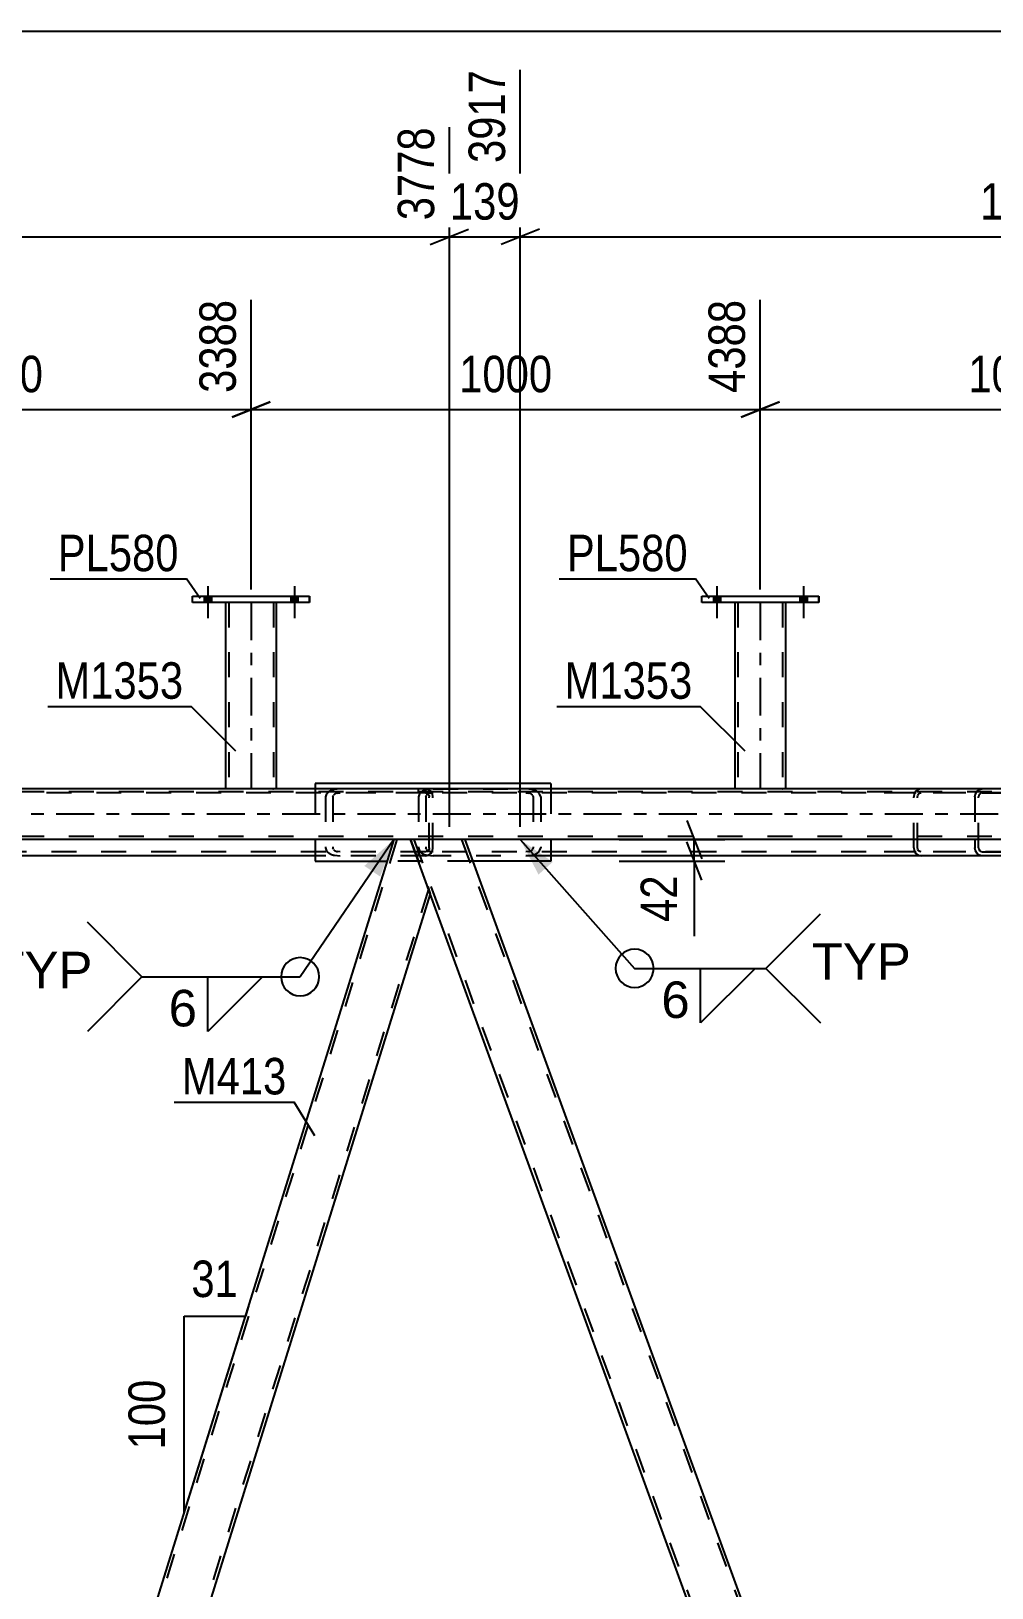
# Model space of a CAD drawing. Header units: millimetres. Extents: x -815 to 374, y -743 to 98.
# Drawn here: x -655.6 to -580.2, y -611.4 to -489.1 of the extents above; entities that cross this region are included whole.
import ezdxf

# ---------------------------------------------------------------- set-up
doc = ezdxf.new("R2010")
doc.units = ezdxf.units.MM
doc.linetypes.add('DXK_LINE_DOT2', pattern=[3.9198, 1.9599, -1.9599])
doc.linetypes.add('DXK_LINE_DOT3', pattern=[5.9187, 2.979, -0.9799, 0.9799, -0.9799])
doc.styles.add('Arial', font='ARIAL.TTF', dxfattribs={"height": 0.2})
doc.styles.add('Arial Narrow', font='ARIALN.TTF', dxfattribs={"height": 0.2})

# ---------------------------------------------------------------- blocks, each defined once
blk = doc.blocks.new('Part-232933173-8772 - 8685')
at = {"color": 2, "linetype": 'Continuous'}
for p, q in [((-621.57, -552.58), (-625.83, -552.58)), ((-621.57, -552.58), (-578.72, -670.33)), ((-581.79, -673.58), (-624.28, -556.83))]:
    blk.add_line(p, q, dxfattribs=at)
at = {"color": 7, "linetype": 'DXK_LINE_DOT2'}
for p, q in [((-625.83, -552.58), (-624.28, -556.83)), ((-625.57, -552.58), (-581.53, -673.58)), ((-621.83, -552.58), (-577.79, -673.58)), ((-577.53, -673.58), (-578.72, -670.33)), ((-581.79, -673.58), (-577.53, -673.58))]:
    blk.add_line(p, q, dxfattribs=at)
blk = doc.blocks.new('Part-232933173-8711 - 8685')
at = {"color": 7, "linetype": 'DXK_LINE_DOT2'}
for p, q in [((-625.13, -548.98), (-625.22, -549.22)), ((-624.64, -549.22), (-624.59, -549.1)), ((-624.06, -548.58), (-624.5, -548.63)), ((-624.28, -548.93), (-624.06, -548.9)), ((-624.06, -548.58), (-616.78, -548.58)), ((-574.36, -548.58), (-624.06, -548.58)), ((-574.36, -548.9), (-624.06, -548.9)), ((-616.33, -548.63), (-616.78, -548.58)), ((-616.78, -548.9), (-616.55, -548.93)), ((-616.24, -549.1), (-616.19, -549.22)), ((-615.61, -549.22), (-615.7, -548.98)), ((-625.22, -549.22), (-625.22, -553.22)), ((-624.64, -549.22), (-624.64, -553.22)), ((-616.19, -549.22), (-616.19, -553.22)), ((-615.61, -549.22), (-615.61, -553.22)), ((-625.22, -553.22), (-625.13, -553.47)), ((-624.59, -553.34), (-624.64, -553.22)), ((-624.5, -553.81), (-624.06, -553.86)), ((-624.06, -553.54), (-624.28, -553.52)), ((-574.36, -553.54), (-624.06, -553.54)), ((-614.81, -553.86), (-624.06, -553.86)), ((-614.81, -553.86), (-621.42, -553.86)), ((-616.55, -553.52), (-616.78, -553.54)), ((-616.78, -553.86), (-616.33, -553.81)), ((-616.19, -553.22), (-616.24, -553.34)), ((-615.7, -553.47), (-615.61, -553.22)), ((-574.36, -553.86), (-580.92, -553.86))]:
    blk.add_line(p, q, dxfattribs=at)
at = {"color": 2, "linetype": 'Continuous'}
blk.add_line((-580.92, -553.86), (-614.81, -553.86), dxfattribs=at)
at = {"color": 7, "linetype": 'DXK_LINE_DOT2'}
for centre, radius, start, end in [((-624.32, -549.71), 1.09, 99.5182, 138.0638), ((-624.19, -549.46), 0.545, 99.5182, 138.0638), ((-616.64, -549.46), 0.545, 41.9363, 80.4819), ((-616.51, -549.71), 1.09, 41.9363, 80.4819), ((-624.32, -552.74), 1.09, 221.9363, 260.4819), ((-624.19, -552.98), 0.545, 221.9363, 260.4819), ((-616.64, -552.98), 0.545, 279.5182, 318.0638), ((-616.51, -552.74), 1.09, 279.5182, 318.0638)]:
    blk.add_arc(centre, radius, start, end, dxfattribs=at)
blk = doc.blocks.new('Part-232933173-8712 - 8685')
at = {"color": 7, "linetype": 'DXK_LINE_DOT2'}
for p, q in [((-581.5, -549.22), (-581.45, -548.98)), ((-581.45, -548.98), (-581.33, -548.77)), ((-581.33, -548.77), (-581.14, -548.63)), ((-581.19, -549.1), (-581.21, -549.22)), ((-581.12, -549), (-581.19, -549.1)), ((-581.14, -548.63), (-580.92, -548.58)), ((-581.03, -548.93), (-581.12, -549)), ((-580.92, -548.9), (-581.03, -548.93)), ((-539.51, -548.58), (-580.92, -548.58)), ((-580.92, -548.9), (-577.28, -548.9)), ((-539.91, -548.9), (-580.92, -548.9)), ((-577.28, -548.58), (-577.05, -548.63)), ((-577.17, -548.93), (-577.28, -548.9)), ((-577.07, -549), (-577.17, -548.93)), ((-577.01, -549.1), (-577.07, -549)), ((-577.05, -548.63), (-576.87, -548.77)), ((-576.99, -549.22), (-577.01, -549.1)), ((-576.87, -548.77), (-576.74, -548.98)), ((-576.74, -548.98), (-576.69, -549.22)), ((-547.3, -548.98), (-547.38, -549.22)), ((-546.8, -549.22), (-546.76, -549.1)), ((-546.22, -548.58), (-546.67, -548.63)), ((-546.44, -548.93), (-546.22, -548.9)), ((-539.51, -548.9), (-546.22, -548.9)), ((-540.09, -548.9), (-540.09, -548.58)), ((-539.29, -548.63), (-539.51, -548.58)), ((-539.51, -548.9), (-539.4, -548.93)), ((-539.4, -548.93), (-539.31, -549)), ((-539.31, -549), (-539.24, -549.1)), ((-539.1, -548.77), (-539.29, -548.63)), ((-539.24, -549.1), (-539.22, -549.22)), ((-538.98, -548.98), (-539.1, -548.77)), ((-538.93, -549.22), (-538.98, -548.98)), ((-581.5, -549.22), (-581.5, -552.58)), ((-581.21, -553.22), (-581.21, -549.22)), ((-576.99, -549.22), (-576.99, -553.22)), ((-576.69, -553.22), (-576.69, -549.22)), ((-547.38, -549.22), (-547.38, -553.22)), ((-546.8, -549.22), (-546.8, -553.22)), ((-539.22, -553.22), (-539.22, -549.22)), ((-538.93, -553.22), (-538.93, -549.22)), ((-581.21, -553.22), (-581.19, -553.34)), ((-581.19, -553.34), (-581.12, -553.45)), ((-581.12, -553.45), (-581.03, -553.52)), ((-581.03, -553.52), (-580.92, -553.54)), ((-580.92, -553.54), (-577.28, -553.54)), ((-539.51, -553.54), (-580.92, -553.54)), ((-577.28, -553.54), (-577.17, -553.52)), ((-577.05, -553.81), (-577.28, -553.86)), ((-577.17, -553.52), (-577.07, -553.45)), ((-577.07, -553.45), (-577.01, -553.34)), ((-576.87, -553.67), (-577.05, -553.81)), ((-577.01, -553.34), (-576.99, -553.22)), ((-576.74, -553.47), (-576.87, -553.67)), ((-576.69, -553.22), (-576.74, -553.47)), ((-539.51, -553.86), (-548.18, -553.86)), ((-547.38, -553.22), (-547.3, -553.47)), ((-546.76, -553.34), (-546.8, -553.22)), ((-546.67, -553.81), (-546.22, -553.86)), ((-546.22, -553.54), (-546.44, -553.52)), ((-540.09, -553.86), (-540.09, -553.54)), ((-539.4, -553.52), (-539.51, -553.54)), ((-539.51, -553.86), (-539.29, -553.81)), ((-539.31, -553.45), (-539.4, -553.52)), ((-539.24, -553.34), (-539.31, -553.45)), ((-539.29, -553.81), (-539.1, -553.67)), ((-539.22, -553.22), (-539.24, -553.34)), ((-539.1, -553.67), (-538.98, -553.47)), ((-538.98, -553.47), (-538.93, -553.22))]:
    blk.add_line(p, q, dxfattribs=at)
at = {"color": 2, "linetype": 'Continuous'}
for p, q in [((-581.5, -552.58), (-581.5, -553.22)), ((-581.45, -553.47), (-581.5, -553.22)), ((-581.33, -553.67), (-581.45, -553.47)), ((-581.14, -553.81), (-581.33, -553.67)), ((-580.92, -553.86), (-581.14, -553.81)), ((-548.18, -553.86), (-580.92, -553.86))]:
    blk.add_line(p, q, dxfattribs=at)
at = {"color": 7, "linetype": 'DXK_LINE_DOT2'}
for centre, radius, start, end in [((-546.49, -549.71), 1.09, 99.5182, 138.0638), ((-546.35, -549.46), 0.545, 99.5182, 138.0638), ((-546.49, -552.74), 1.09, 221.9363, 260.4819), ((-546.35, -552.98), 0.545, 221.9363, 260.4819)]:
    blk.add_arc(centre, radius, start, end, dxfattribs=at)
blk = doc.blocks.new('Part-232933173-8714 - 8685')
at = {"color": 7, "linetype": 'DXK_LINE_DOT2'}
for p, q in [((-666.63, -549.22), (-666.59, -548.98)), ((-666.59, -548.98), (-666.46, -548.77)), ((-666.46, -548.77), (-666.27, -548.63)), ((-666.32, -549.1), (-666.34, -549.22)), ((-666.26, -549), (-666.32, -549.1)), ((-666.27, -548.63), (-666.05, -548.58)), ((-666.16, -548.93), (-666.26, -549)), ((-666.05, -548.9), (-666.16, -548.93)), ((-624.65, -548.58), (-666.05, -548.58)), ((-666.05, -548.9), (-662.41, -548.9)), ((-625.04, -548.9), (-666.05, -548.9)), ((-662.41, -548.58), (-662.19, -548.63)), ((-662.3, -548.93), (-662.41, -548.9)), ((-662.21, -549), (-662.3, -548.93)), ((-662.14, -549.1), (-662.21, -549)), ((-662.19, -548.63), (-662, -548.77)), ((-662.12, -549.22), (-662.14, -549.1)), ((-662, -548.77), (-661.87, -548.98)), ((-661.87, -548.98), (-661.83, -549.22)), ((-632.43, -548.98), (-632.52, -549.22)), ((-631.94, -549.22), (-631.89, -549.1)), ((-631.35, -548.58), (-631.8, -548.63)), ((-631.58, -548.93), (-631.35, -548.9)), ((-624.65, -548.9), (-631.35, -548.9)), ((-625.22, -548.9), (-625.22, -548.58)), ((-624.43, -548.63), (-624.65, -548.58)), ((-624.65, -548.9), (-624.54, -548.93)), ((-624.54, -548.93), (-624.44, -549)), ((-624.44, -549), (-624.38, -549.1)), ((-624.24, -548.77), (-624.43, -548.63)), ((-624.38, -549.1), (-624.36, -549.22)), ((-624.11, -548.98), (-624.24, -548.77)), ((-624.07, -549.22), (-624.11, -548.98)), ((-666.63, -549.22), (-666.63, -552.58)), ((-666.34, -553.22), (-666.34, -549.22)), ((-662.12, -549.22), (-662.12, -553.22)), ((-661.83, -553.22), (-661.83, -549.22)), ((-632.52, -549.22), (-632.52, -553.22)), ((-631.94, -549.22), (-631.94, -553.22)), ((-624.36, -553.22), (-624.36, -549.22)), ((-624.07, -553.22), (-624.07, -549.22)), ((-666.34, -553.22), (-666.32, -553.34)), ((-666.32, -553.34), (-666.26, -553.45)), ((-666.26, -553.45), (-666.16, -553.52)), ((-666.16, -553.52), (-666.05, -553.54)), ((-666.05, -553.54), (-662.41, -553.54)), ((-624.65, -553.54), (-666.05, -553.54)), ((-662.41, -553.54), (-662.3, -553.52)), ((-662.19, -553.81), (-662.41, -553.86)), ((-662.3, -553.52), (-662.21, -553.45)), ((-662.21, -553.45), (-662.14, -553.34)), ((-662, -553.67), (-662.19, -553.81)), ((-662.14, -553.34), (-662.12, -553.22)), ((-661.87, -553.47), (-662, -553.67)), ((-661.83, -553.22), (-661.87, -553.47)), ((-624.65, -553.86), (-633.32, -553.86)), ((-632.52, -553.22), (-632.43, -553.47)), ((-631.89, -553.34), (-631.94, -553.22)), ((-631.8, -553.81), (-631.35, -553.86)), ((-631.35, -553.54), (-631.58, -553.52)), ((-625.22, -553.86), (-625.22, -553.54)), ((-624.54, -553.52), (-624.65, -553.54)), ((-624.65, -553.86), (-624.43, -553.81)), ((-624.44, -553.45), (-624.54, -553.52)), ((-624.38, -553.34), (-624.44, -553.45)), ((-624.43, -553.81), (-624.24, -553.67)), ((-624.36, -553.22), (-624.38, -553.34)), ((-624.24, -553.67), (-624.11, -553.47)), ((-624.11, -553.47), (-624.07, -553.22))]:
    blk.add_line(p, q, dxfattribs=at)
at = {"color": 2, "linetype": 'Continuous'}
for p, q in [((-666.63, -552.58), (-666.63, -553.22)), ((-666.59, -553.47), (-666.63, -553.22)), ((-666.46, -553.67), (-666.59, -553.47)), ((-666.27, -553.81), (-666.46, -553.67)), ((-666.05, -553.86), (-666.27, -553.81)), ((-633.32, -553.86), (-666.05, -553.86))]:
    blk.add_line(p, q, dxfattribs=at)
at = {"color": 7, "linetype": 'DXK_LINE_DOT2'}
for centre, radius, start, end in [((-631.62, -549.71), 1.09, 99.5182, 138.0638), ((-631.49, -549.46), 0.545, 99.5182, 138.0638), ((-631.62, -552.74), 1.09, 221.9363, 260.4819), ((-631.49, -552.98), 0.545, 221.9363, 260.4819)]:
    blk.add_arc(centre, radius, start, end, dxfattribs=at)
blk = doc.blocks.new('Part-232933173-8807 - 8685')
at = {"color": 2, "linetype": 'Continuous'}
for p, q in [((-627.15, -552.58), (-663.85, -670.33)), ((-625.83, -552.58), (-627.15, -552.58)), ((-624.28, -556.83), (-625.83, -552.58)), ((-624.28, -556.83), (-660.67, -673.58)), ((-662.67, -673.58), (-663.85, -670.33))]:
    blk.add_line(p, q, dxfattribs=at)
at = {"color": 7, "linetype": 'DXK_LINE_DOT2'}
for p, q in [((-626.9, -552.58), (-663.71, -670.7)), ((-624.42, -556.46), (-660.93, -673.58)), ((-660.67, -673.58), (-662.67, -673.58))]:
    blk.add_line(p, q, dxfattribs=at)
blk = doc.blocks.new('Part-232933173-8834 - 8685')
at = {"color": 7, "linetype": 'DXK_LINE_DOT2'}
for p, q in [((-582.81, -548.58), (-588.63, -548.58)), ((-582.81, -548.9), (-588.63, -548.9)), ((-586.26, -548.98), (-586.3, -549.22)), ((-586.13, -548.77), (-586.26, -548.98)), ((-585.94, -548.63), (-586.13, -548.77)), ((-586.01, -549.22), (-585.99, -549.1)), ((-585.99, -549.1), (-585.93, -549)), ((-585.72, -548.58), (-585.94, -548.63)), ((-585.93, -549), (-585.83, -548.93)), ((-585.83, -548.93), (-585.72, -548.9)), ((-586.3, -553.22), (-586.3, -549.22)), ((-586.01, -553.22), (-586.01, -549.22)), ((-582.81, -553.54), (-588.63, -553.54)), ((-582.81, -553.86), (-588.63, -553.86)), ((-586.3, -553.22), (-586.26, -553.47)), ((-586.26, -553.47), (-586.13, -553.68)), ((-586.13, -553.68), (-585.94, -553.81)), ((-585.99, -553.34), (-586.01, -553.22)), ((-585.93, -553.45), (-585.99, -553.34)), ((-585.94, -553.81), (-585.72, -553.86)), ((-585.83, -553.52), (-585.93, -553.45)), ((-585.72, -553.54), (-585.83, -553.52))]:
    blk.add_line(p, q, dxfattribs=at)
blk = doc.blocks.new('Part-232933173-8856 - 8685')
at = {"color": 2, "linetype": 'Continuous'}
for p, q in [((-633.32, -548.18), (-633.32, -548.58)), ((-614.81, -548.18), (-633.32, -548.18)), ((-614.81, -548.18), (-614.81, -548.58)), ((-633.32, -552.58), (-633.32, -554.26)), ((-614.81, -552.58), (-614.81, -554.26)), ((-633.32, -554.26), (-627.67, -554.26)), ((-614.81, -554.26), (-620.96, -554.26))]:
    blk.add_line(p, q, dxfattribs=at)
at = {"color": 7, "linetype": 'DXK_LINE_DOT2'}
for p, q in [((-633.32, -548.58), (-633.32, -552.58)), ((-614.81, -548.58), (-614.81, -552.58)), ((-620.96, -554.26), (-627.67, -554.26))]:
    blk.add_line(p, q, dxfattribs=at)
blk = doc.blocks.new('Part-232933173-46672 - 8685')
at = {"color": 2, "linetype": 'Continuous'}
for p, q in [((-640.36, -533.94), (-640.36, -548.58)), ((-636.36, -548.58), (-636.36, -533.94)), ((-636.36, -548.58), (-640.36, -548.58))]:
    blk.add_line(p, q, dxfattribs=at)
at = {"color": 7, "linetype": 'DXK_LINE_DOT2'}
for p, q in [((-636.36, -533.94), (-640.36, -533.94)), ((-640.12, -533.94), (-640.12, -548.58)), ((-636.6, -533.94), (-636.6, -548.58)), ((-640.36, -548.58), (-640.36, -548.58)), ((-640.36, -548.58), (-640.36, -548.58)), ((-640.36, -548.58), (-640.36, -548.58)), ((-636.65, -548.58), (-636.62, -548.58)), ((-636.62, -548.58), (-636.65, -548.58)), ((-636.6, -548.58), (-636.62, -548.58)), ((-636.62, -548.58), (-636.6, -548.58)), ((-636.36, -548.58), (-636.39, -548.58)), ((-636.36, -548.58), (-636.36, -548.58)), ((-636.36, -548.58), (-636.36, -548.58)), ((-636.36, -548.58), (-636.36, -548.58))]:
    blk.add_line(p, q, dxfattribs=at)
at = {"color": 7, "linetype": 'DXK_LINE_DOT3'}
blk.add_line((-638.36, -533.94), (-638.36, -548.58), dxfattribs=at)
blk = doc.blocks.new('Part-232933173-8916 - 8685')
at = {"color": 7, "linetype": 'DXK_LINE_DOT2'}
for p, q in [((-58.82, -548.82), (-738.27, -548.82)), ((-58.82, -548.58), (-720.36, -548.58)), ((-636.36, -548.58), (-640.36, -548.58)), ((-596.36, -548.58), (-600.36, -548.58)), ((-58.82, -552.34), (-738.27, -552.34)), ((-621.57, -552.58), (-627.15, -552.58))]:
    blk.add_line(p, q, dxfattribs=at)
at = {"color": 2, "linetype": 'Continuous'}
for p, q in [((-640.36, -548.58), (-676.36, -548.58)), ((-600.36, -548.58), (-636.36, -548.58)), ((-560.36, -548.58), (-596.36, -548.58)), ((-627.15, -552.58), (-706.71, -552.58)), ((-542.01, -552.58), (-621.57, -552.58))]:
    blk.add_line(p, q, dxfattribs=at)
at = {"color": 7, "linetype": 'DXK_LINE_DOT3'}
blk.add_line((-58.82, -550.58), (-738.27, -550.58), dxfattribs=at)
blk = doc.blocks.new('Part-232933173-46669 - 8685')
at = {"color": 2, "linetype": 'Continuous'}
for p, q in [((-600.36, -533.94), (-600.36, -548.58)), ((-596.36, -548.58), (-596.36, -533.94)), ((-596.36, -548.58), (-600.36, -548.58))]:
    blk.add_line(p, q, dxfattribs=at)
at = {"color": 7, "linetype": 'DXK_LINE_DOT2'}
for p, q in [((-596.36, -533.94), (-600.36, -533.94)), ((-600.12, -533.94), (-600.12, -548.58)), ((-596.6, -533.94), (-596.6, -548.58)), ((-600.36, -548.58), (-600.36, -548.58)), ((-600.36, -548.58), (-600.36, -548.58)), ((-600.36, -548.58), (-600.36, -548.58)), ((-596.65, -548.58), (-596.62, -548.58)), ((-596.62, -548.58), (-596.65, -548.58)), ((-596.6, -548.58), (-596.62, -548.58)), ((-596.62, -548.58), (-596.6, -548.58)), ((-596.36, -548.58), (-596.39, -548.58)), ((-596.36, -548.58), (-596.36, -548.58)), ((-596.36, -548.58), (-596.36, -548.58)), ((-596.36, -548.58), (-596.36, -548.58))]:
    blk.add_line(p, q, dxfattribs=at)
at = {"color": 7, "linetype": 'DXK_LINE_DOT3'}
blk.add_line((-598.36, -533.94), (-598.36, -548.58), dxfattribs=at)
blk = doc.blocks.new('Part-232933173-46670 - 8685')
at = {"color": 2, "linetype": 'Continuous'}
for p, q in [((-602.96, -533.46), (-593.76, -533.46)), ((-602.96, -533.94), (-602.96, -533.46)), ((-593.76, -533.94), (-602.96, -533.94)), ((-593.76, -533.94), (-593.76, -533.46))]:
    blk.add_line(p, q, dxfattribs=at)
at = {"color": 7, "linetype": 'DXK_LINE_DOT2'}
for p, q in [((-602.96, -533.94), (-602.96, -533.46)), ((-593.76, -533.46), (-593.76, -533.94))]:
    blk.add_line(p, q, dxfattribs=at)
blk = doc.blocks.new('Part-232933173-46673 - 8685')
at = {"color": 2, "linetype": 'Continuous'}
for p, q in [((-642.96, -533.46), (-633.76, -533.46)), ((-642.96, -533.94), (-642.96, -533.46)), ((-633.76, -533.94), (-642.96, -533.94)), ((-633.76, -533.94), (-633.76, -533.46))]:
    blk.add_line(p, q, dxfattribs=at)
at = {"color": 7, "linetype": 'DXK_LINE_DOT2'}
for p, q in [((-642.96, -533.94), (-642.96, -533.46)), ((-633.76, -533.46), (-633.76, -533.94))]:
    blk.add_line(p, q, dxfattribs=at)
blk = doc.blocks.new('Bolt-232933173-46739 - 8685')
at = {"linetype": 'Continuous'}
for points in [[(-601.48, -533.46), (-602.04, -533.46), (-602.04, -533.94), (-601.48, -533.94)], [(-601.48, -533.46), (-602.04, -533.46), (-602.04, -533.94), (-601.48, -533.94)], [(-594.68, -533.46), (-595.24, -533.46), (-595.24, -533.94), (-594.68, -533.94)], [(-594.68, -533.46), (-595.24, -533.46), (-595.24, -533.94), (-594.68, -533.94)]]:
    blk.add_hatch(color=1, dxfattribs=at).paths.add_polyline_path(points)
at = {"color": 1, "linetype": 'Continuous'}
for p, q in [((-601.76, -532.66), (-601.76, -535.18)), ((-601.76, -532.66), (-601.76, -535.18)), ((-594.96, -532.66), (-594.96, -535.18)), ((-594.96, -532.66), (-594.96, -535.18)), ((-602.04, -533.46), (-602.04, -533.94)), ((-602.04, -533.46), (-602.04, -533.94)), ((-601.48, -533.46), (-601.48, -533.94)), ((-601.48, -533.46), (-601.48, -533.94)), ((-595.24, -533.46), (-595.24, -533.94)), ((-595.24, -533.46), (-595.24, -533.94)), ((-594.68, -533.46), (-594.68, -533.94)), ((-594.68, -533.46), (-594.68, -533.94))]:
    blk.add_line(p, q, dxfattribs=at)
blk = doc.blocks.new('Bolt-232933173-46740 - 8685')
at = {"linetype": 'Continuous'}
for points in [[(-641.48, -533.46), (-642.04, -533.46), (-642.04, -533.94), (-641.48, -533.94)], [(-641.48, -533.46), (-642.04, -533.46), (-642.04, -533.94), (-641.48, -533.94)], [(-634.68, -533.46), (-635.24, -533.46), (-635.24, -533.94), (-634.68, -533.94)], [(-634.68, -533.46), (-635.24, -533.46), (-635.24, -533.94), (-634.68, -533.94)]]:
    blk.add_hatch(color=1, dxfattribs=at).paths.add_polyline_path(points)
at = {"color": 1, "linetype": 'Continuous'}
for p, q in [((-641.76, -532.66), (-641.76, -535.18)), ((-641.76, -532.66), (-641.76, -535.18)), ((-634.96, -532.66), (-634.96, -535.18)), ((-634.96, -532.66), (-634.96, -535.18)), ((-642.04, -533.46), (-642.04, -533.94)), ((-642.04, -533.46), (-642.04, -533.94)), ((-641.48, -533.46), (-641.48, -533.94)), ((-641.48, -533.46), (-641.48, -533.94)), ((-635.24, -533.46), (-635.24, -533.94)), ((-635.24, -533.46), (-635.24, -533.94)), ((-634.68, -533.46), (-634.68, -533.94)), ((-634.68, -533.46), (-634.68, -533.94))]:
    blk.add_line(p, q, dxfattribs=at)
blk = doc.blocks.new('StraightDimension-232933173-38308 - 8685')
at = {"color": 7, "linetype": 'Continuous'}
for p, q in [((-617.21, -551.58), (-617.21, -492.11)), ((-537.65, -551.58), (-537.65, -496.61)), ((-615.71, -504.62), (-618.71, -505.82)), ((-539.15, -505.82), (-536.15, -504.62)), ((-617.21, -505.22), (-537.65, -505.22))]:
    blk.add_line(p, q, dxfattribs=at)
at = {"color": 0}
blk.add_wipeout([(-573.17, -504.47), (-573.17, -500.27), (-581.69, -500.27), (-581.69, -504.47)], dxfattribs=at)
at = {"color": 3, "style": 'Arial Narrow'}
blk.add_text('1989', height=2.863, dxfattribs=at).set_placement((-581.09, -503.87))
at = {"color": 0, "linetype": 'Continuous'}
blk.add_wipeout([(-538.25, -496.01), (-542.45, -496.01), (-542.45, -504.52), (-538.25, -504.52)], dxfattribs=at)
at = {"color": 3, "linetype": 'Continuous', "style": 'Arial Narrow'}
blk.add_text('5906', height=2.863, rotation=90.0002, dxfattribs=at).set_placement((-538.85, -503.92))
blk = doc.blocks.new('StraightDimension-232933173-38310 - 8685')
at = {"color": 7, "linetype": 'Continuous'}
for p, q in [((-706.71, -551.58), (-706.71, -496.61)), ((-622.78, -551.58), (-622.78, -496.61)), ((-705.21, -504.62), (-708.21, -505.82)), ((-624.28, -505.82), (-621.28, -504.62)), ((-706.71, -505.22), (-622.78, -505.22))]:
    blk.add_line(p, q, dxfattribs=at)
at = {"color": 0}
blk.add_wipeout([(-660.49, -504.47), (-660.49, -500.27), (-669, -500.27), (-669, -504.47)], dxfattribs=at)
at = {"color": 3, "style": 'Arial Narrow'}
blk.add_text('2098', height=2.863, dxfattribs=at).set_placement((-668.4, -503.87))
at = {"color": 0, "linetype": 'Continuous'}
blk.add_wipeout([(-623.38, -496.01), (-627.58, -496.01), (-627.58, -504.52), (-623.38, -504.52)], dxfattribs=at)
at = {"color": 3, "linetype": 'Continuous', "style": 'Arial Narrow'}
blk.add_text('3778', height=2.863, rotation=90.0002, dxfattribs=at).set_placement((-623.98, -503.92))
blk = doc.blocks.new('StraightDimension-232933173-38626 - 8685')
at = {"color": 7, "linetype": 'Continuous'}
for p, q in [((-604.14, -551.08), (-602.94, -554.08)), ((-609.45, -552.58), (-601.14, -552.58)), ((-602.94, -555.76), (-604.14, -552.76)), ((-603.54, -554.26), (-603.54, -552.58)), ((-609.45, -554.26), (-601.14, -554.26)), ((-603.54, -554.26), (-603.54, -560.17)), ((-603.54, -554.26), (-603.54, -560.17))]:
    blk.add_line(p, q, dxfattribs=at)
at = {"color": 0}
blk.add_wipeout([(-604.29, -554.79), (-608.49, -554.79), (-608.49, -559.64), (-604.29, -559.64)], dxfattribs=at)
at = {"color": 3, "style": 'Arial Narrow'}
blk.add_text('42', height=2.863, rotation=90.0002, dxfattribs=at).set_placement((-604.89, -559.04))
blk = doc.blocks.new('StraightDimension-232933173-59592 - 8685')
at = {"color": 7, "linetype": 'Continuous'}
for p, q in [((-638.36, -532.94), (-638.36, -510.17)), ((-598.36, -532.94), (-598.36, -510.17)), ((-636.86, -518.18), (-639.86, -519.38)), ((-599.86, -519.38), (-596.86, -518.18)), ((-638.36, -518.78), (-598.36, -518.78))]:
    blk.add_line(p, q, dxfattribs=at)
at = {"color": 0}
blk.add_wipeout([(-614.1, -518.03), (-614.1, -513.83), (-622.61, -513.83), (-622.61, -518.03)], dxfattribs=at)
at = {"color": 3, "style": 'Arial Narrow'}
blk.add_text('1000', height=2.863, dxfattribs=at).set_placement((-622.01, -517.43))
at = {"color": 0, "linetype": 'Continuous'}
blk.add_wipeout([(-598.96, -509.57), (-603.16, -509.57), (-603.16, -518.08), (-598.96, -518.08)], dxfattribs=at)
at = {"color": 3, "linetype": 'Continuous', "style": 'Arial Narrow'}
blk.add_text('4388', height=2.863, rotation=90.0002, dxfattribs=at).set_placement((-599.56, -517.48))
blk = doc.blocks.new('AngleDimension-232933173-27032 - 8685')
at = {"color": 7, "linetype": 'Continuous'}
for p, q in [((-638.57, -589.24), (-638.81, -590.01)), ((-643.63, -590.01), (-638.81, -590.01)), ((-643.63, -605.47), (-638.81, -590.01)), ((-643.63, -605.47), (-643.63, -590.01))]:
    blk.add_line(p, q, dxfattribs=at)
at = {"color": 0}
blk.add_wipeout([(-644.53, -594.4), (-648.73, -594.4), (-648.73, -601.08), (-644.53, -601.08)], dxfattribs=at)
at = {"color": 3, "style": 'Arial Narrow'}
blk.add_text('100', height=2.863, rotation=90.0002, dxfattribs=at).set_placement((-645.13, -600.48))
at = {"color": 0}
blk.add_wipeout([(-638.8, -589.11), (-638.8, -584.91), (-643.65, -584.91), (-643.65, -589.11)], dxfattribs=at)
at = {"color": 3, "style": 'Arial Narrow'}
blk.add_text('31', height=2.863, dxfattribs=at).set_placement((-643.05, -588.51))
blk = doc.blocks.new('StraightDimension-232933173-38309 - 8685')
at = {"color": 7, "linetype": 'Continuous'}
for p, q in [((-617.21, -551.58), (-617.21, -492.11)), ((-622.78, -551.58), (-622.78, -496.61)), ((-624.28, -505.82), (-621.28, -504.62)), ((-615.71, -504.62), (-618.71, -505.82)), ((-622.78, -505.22), (-617.21, -505.22))]:
    blk.add_line(p, q, dxfattribs=at)
at = {"color": 0}
blk.add_wipeout([(-616.65, -504.47), (-616.65, -500.27), (-623.34, -500.27), (-623.34, -504.47)], dxfattribs=at)
at = {"color": 3, "style": 'Arial Narrow'}
blk.add_text('139', height=2.863, dxfattribs=at).set_placement((-622.74, -503.87))
at = {"color": 0, "linetype": 'Continuous'}
blk.add_wipeout([(-617.81, -491.51), (-622.01, -491.51), (-622.01, -500.02), (-617.81, -500.02)], dxfattribs=at)
at = {"color": 3, "linetype": 'Continuous', "style": 'Arial Narrow'}
blk.add_text('3917', height=2.863, rotation=90.0002, dxfattribs=at).set_placement((-618.41, -499.42))
blk = doc.blocks.new('StraightDimension-232933173-38321 - 8685')
at = {"color": 7, "linetype": 'Continuous'}
blk.add_line((-766.5, -489.06), (-58.82, -489.06), dxfattribs=at)
blk = doc.blocks.new('StraightDimension-232933173-59591 - 8685')
at = {"color": 7, "linetype": 'Continuous'}
for p, q in [((-598.36, -532.94), (-598.36, -510.17)), ((-558.36, -532.94), (-558.36, -510.17)), ((-596.86, -518.18), (-599.86, -519.38)), ((-559.86, -519.38), (-556.86, -518.18)), ((-598.36, -518.78), (-558.36, -518.78))]:
    blk.add_line(p, q, dxfattribs=at)
at = {"color": 0}
blk.add_wipeout([(-574.1, -518.03), (-574.1, -513.83), (-582.61, -513.83), (-582.61, -518.03)], dxfattribs=at)
at = {"color": 3, "style": 'Arial Narrow'}
blk.add_text('1000', height=2.863, dxfattribs=at).set_placement((-582.01, -517.43))
at = {"color": 0, "linetype": 'Continuous'}
blk.add_wipeout([(-558.96, -509.57), (-563.16, -509.57), (-563.16, -518.08), (-558.96, -518.08)], dxfattribs=at)
at = {"color": 3, "linetype": 'Continuous', "style": 'Arial Narrow'}
blk.add_text('5388', height=2.863, rotation=90.0002, dxfattribs=at).set_placement((-559.56, -517.48))
blk = doc.blocks.new('StraightDimension-232933173-59593 - 8685')
at = {"color": 7, "linetype": 'Continuous'}
for p, q in [((-678.36, -532.94), (-678.36, -510.17)), ((-638.36, -532.94), (-638.36, -510.17)), ((-676.86, -518.18), (-679.86, -519.38)), ((-639.86, -519.38), (-636.86, -518.18)), ((-678.36, -518.78), (-638.36, -518.78))]:
    blk.add_line(p, q, dxfattribs=at)
at = {"color": 0}
blk.add_wipeout([(-654.1, -518.03), (-654.1, -513.83), (-662.61, -513.83), (-662.61, -518.03)], dxfattribs=at)
at = {"color": 3, "style": 'Arial Narrow'}
blk.add_text('1000', height=2.863, dxfattribs=at).set_placement((-662.01, -517.43))
at = {"color": 0, "linetype": 'Continuous'}
blk.add_wipeout([(-638.96, -509.57), (-643.16, -509.57), (-643.16, -518.08), (-638.96, -518.08)], dxfattribs=at)
at = {"color": 3, "linetype": 'Continuous', "style": 'Arial Narrow'}
blk.add_text('3388', height=2.863, rotation=90.0002, dxfattribs=at).set_placement((-639.56, -517.48))
blk = doc.blocks.new('Mark-232933173-59892 - 8685')
at = {"color": 0}
blk.add_wipeout([(-604.04, -531.49), (-604.04, -528.49), (-613.55, -528.49), (-613.55, -531.49)], dxfattribs=at)
blk.add_wipeout([(-604.04, -531.49), (-604.04, -528.49), (-613.55, -528.49), (-613.55, -531.49)], dxfattribs=at)
at = {"color": 30, "linetype": 'Continuous'}
for p in [(-614.15, -532.09), (-602.37, -533.63)]:
    blk.add_line(p, (-603.44, -532.09), dxfattribs=at)
at = {"color": 3, "style": 'Arial Narrow'}
blk.add_text('PL580', height=2.863, dxfattribs=at).set_placement((-613.55, -531.49))
blk = doc.blocks.new('Mark-232933173-8803 - 8685')
at = {"color": 0}
blk.add_wipeout([(-635.57, -572.59), (-635.57, -569.59), (-643.8, -569.59), (-643.8, -572.59)], dxfattribs=at)
blk.add_wipeout([(-635.57, -572.59), (-635.57, -569.59), (-643.8, -569.59), (-643.8, -572.59)], dxfattribs=at)
at = {"color": 30, "linetype": 'Continuous'}
for p in [(-644.4, -573.19), (-633.34, -575.86)]:
    blk.add_line(p, (-634.97, -573.19), dxfattribs=at)
at = {"color": 3, "style": 'Arial Narrow'}
blk.add_text('M413', height=2.863, dxfattribs=at).set_placement((-643.8, -572.59))
blk = doc.blocks.new('WeldMark-232933173-10084 - 8685')
at = {"linetype": 'Continuous'}
blk.add_hatch(color=30, dxfattribs=at).paths.add_polyline_path([(-629.46, -554.64), (-627.15, -552.58), (-628.22, -555.48)])
at = {"color": 30, "linetype": 'Continuous'}
for p in [(-627.15, -552.58), (-646.94, -563.35)]:
    blk.add_line(p, (-634.51, -563.35), dxfattribs=at)
at = {"color": 3, "linetype": 'Continuous'}
for p, q in [((-646.94, -563.35), (-651.22, -559.07)), ((-646.94, -563.35), (-651.22, -567.64)), ((-641.76, -563.35), (-637.47, -563.35)), ((-637.47, -563.35), (-641.76, -567.64)), ((-641.76, -567.64), (-641.76, -563.35))]:
    blk.add_line(p, q, dxfattribs=at)
for start, end in [(90, 270), (270, 90)]:
    blk.add_arc((-634.51, -563.35), 1.5, start, end, dxfattribs=at)
at = {"color": 0}
blk.add_wipeout([(-642.41, -567.45), (-642.41, -564.05), (-645.04, -564.05), (-645.04, -567.45)], dxfattribs=at)
at = {"color": 3, "style": 'Arial'}
blk.add_text('6', height=2.87, dxfattribs=at).set_placement((-644.84, -567.25))
at = {"color": 0, "linetype": 'Continuous'}
blk.add_wipeout([(-650.84, -564.25), (-650.84, -561.25), (-658.61, -561.25), (-658.61, -564.25)], dxfattribs=at)
blk.add_wipeout([(-650.84, -564.25), (-650.84, -561.25), (-658.61, -561.25), (-658.61, -564.25)], dxfattribs=at)
at = {"color": 3, "linetype": 'Continuous', "style": 'Arial'}
blk.add_text('TYP', height=2.865, dxfattribs=at).set_placement((-658.61, -564.25))
blk = doc.blocks.new('Mark-232933173-59824 - 8685')
at = {"color": 0}
blk.add_wipeout([(-643.68, -541.51), (-643.68, -538.51), (-653.73, -538.51), (-653.73, -541.51)], dxfattribs=at)
blk.add_wipeout([(-643.68, -541.51), (-643.68, -538.51), (-653.73, -538.51), (-653.73, -541.51)], dxfattribs=at)
at = {"color": 30, "linetype": 'Continuous'}
for p in [(-654.33, -542.11), (-639.55, -545.64)]:
    blk.add_line(p, (-643.08, -542.11), dxfattribs=at)
at = {"color": 3, "style": 'Arial Narrow'}
blk.add_text('M1353', height=2.863, dxfattribs=at).set_placement((-653.73, -541.51))
blk = doc.blocks.new('WeldMark-232933173-10071 - 8685')
at = {"linetype": 'Continuous'}
blk.add_hatch(color=30, dxfattribs=at).paths.add_polyline_path([(-615.78, -555.32), (-617.21, -552.58), (-614.66, -554.33)])
at = {"color": 30, "linetype": 'Continuous'}
for p, q in [((-617.21, -552.58), (-608.23, -562.69)), ((-608.23, -562.69), (-597.91, -562.69))]:
    blk.add_line(p, q, dxfattribs=at)
at = {"color": 3, "linetype": 'Continuous'}
for p, q in [((-597.91, -562.69), (-593.63, -558.41)), ((-603.05, -562.69), (-598.77, -562.69)), ((-598.77, -562.69), (-603.05, -566.98)), ((-603.05, -566.98), (-603.05, -562.69)), ((-597.91, -562.69), (-593.63, -566.98))]:
    blk.add_line(p, q, dxfattribs=at)
blk.add_arc((-608.23, -562.69), 1.5, 90, 270, dxfattribs=at)
at = {"color": 0}
blk.add_wipeout([(-603.71, -566.79), (-603.71, -563.39), (-606.33, -563.39), (-606.33, -566.79)], dxfattribs=at)
at = {"color": 3, "linetype": 'Continuous'}
blk.add_arc((-608.23, -562.69), 1.5, 270, 90, dxfattribs=at)
at = {"color": 3, "style": 'Arial'}
blk.add_text('6', height=2.87, dxfattribs=at).set_placement((-606.13, -566.59))
at = {"color": 0, "linetype": 'Continuous'}
blk.add_wipeout([(-586.54, -563.59), (-586.54, -560.59), (-594.31, -560.59), (-594.31, -563.59)], dxfattribs=at)
blk.add_wipeout([(-586.54, -563.59), (-586.54, -560.59), (-594.31, -560.59), (-594.31, -563.59)], dxfattribs=at)
at = {"color": 3, "linetype": 'Continuous', "style": 'Arial'}
blk.add_text('TYP', height=2.865, dxfattribs=at).set_placement((-594.31, -563.59))
blk = doc.blocks.new('Mark-232933173-59821 - 8685')
at = {"color": 0}
blk.add_wipeout([(-603.68, -541.51), (-603.68, -538.51), (-613.73, -538.51), (-613.73, -541.51)], dxfattribs=at)
blk.add_wipeout([(-603.68, -541.51), (-603.68, -538.51), (-613.73, -538.51), (-613.73, -541.51)], dxfattribs=at)
at = {"color": 30, "linetype": 'Continuous'}
for p in [(-614.33, -542.11), (-599.55, -545.64)]:
    blk.add_line(p, (-603.08, -542.11), dxfattribs=at)
at = {"color": 3, "style": 'Arial Narrow'}
blk.add_text('M1353', height=2.863, dxfattribs=at).set_placement((-613.73, -541.51))
blk = doc.blocks.new('Mark-232933173-59895 - 8685')
at = {"color": 0}
blk.add_wipeout([(-644.04, -531.49), (-644.04, -528.49), (-653.55, -528.49), (-653.55, -531.49)], dxfattribs=at)
blk.add_wipeout([(-644.04, -531.49), (-644.04, -528.49), (-653.55, -528.49), (-653.55, -531.49)], dxfattribs=at)
at = {"color": 30, "linetype": 'Continuous'}
for p in [(-654.15, -532.09), (-642.37, -533.63)]:
    blk.add_line(p, (-643.44, -532.09), dxfattribs=at)
at = {"color": 3, "style": 'Arial Narrow'}
blk.add_text('PL580', height=2.863, dxfattribs=at).set_placement((-653.55, -531.49))

msp = doc.modelspace()

# ---------------------------------------------------------------- block references
for name in ['Bolt-232933173-46740 - 8685', 'Bolt-232933173-46739 - 8685', 'Part-232933173-46673 - 8685', 'Part-232933173-46672 - 8685', 'Part-232933173-46670 - 8685', 'Part-232933173-46669 - 8685', 'Part-232933173-8916 - 8685', 'Part-232933173-8714 - 8685', 'Part-232933173-8856 - 8685', 'Part-232933173-8711 - 8685', 'Part-232933173-8834 - 8685', 'Part-232933173-8712 - 8685', 'Part-232933173-8807 - 8685', 'Part-232933173-8772 - 8685']:
    msp.add_blockref(name, (0, 0))

# ---------------------------------------------------------------- next in the draw order: block references
for name in ['StraightDimension-232933173-38308 - 8685', 'StraightDimension-232933173-38310 - 8685', 'WeldMark-232933173-10084 - 8685', 'Mark-232933173-8803 - 8685', 'AngleDimension-232933173-27032 - 8685']:
    msp.add_blockref(name, (0, 0))

# ---------------------------------------------------------------- next in the draw order: block references
for name in ['StraightDimension-232933173-59592 - 8685', 'StraightDimension-232933173-38626 - 8685']:
    msp.add_blockref(name, (0, 0))

# ---------------------------------------------------------------- next in the draw order: block references
for name in ['StraightDimension-232933173-38309 - 8685', 'WeldMark-232933173-10071 - 8685']:
    msp.add_blockref(name, (0, 0))

# ---------------------------------------------------------------- next in the draw order: block references
msp.add_blockref('StraightDimension-232933173-38321 - 8685', (0, 0))

# ---------------------------------------------------------------- next in the draw order: block references
for name in ['StraightDimension-232933173-59593 - 8685', 'StraightDimension-232933173-59591 - 8685', 'Mark-232933173-59892 - 8685', 'Mark-232933173-59824 - 8685', 'Mark-232933173-59821 - 8685']:
    msp.add_blockref(name, (0, 0))

# ---------------------------------------------------------------- next in the draw order: block references
msp.add_blockref('Mark-232933173-59895 - 8685', (0, 0))

doc.saveas('drawing.dxf')
